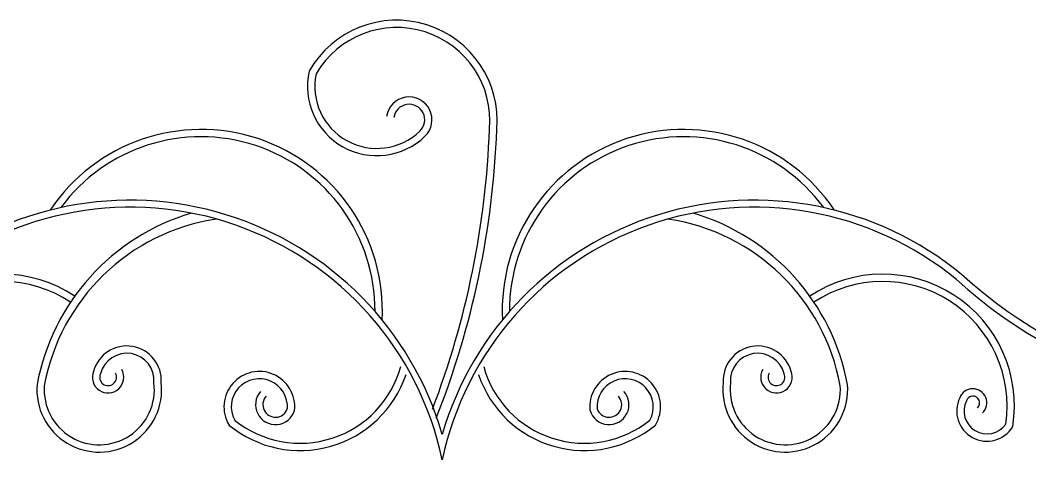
# Model space of a CAD drawing. Header units: millimetres. Extents: x 6388 to 59789, y -18725 to 8137.
# Drawn here: x 57503.7 to 57711.1, y 5449 to 5539.4 of the extents above; entities that cross this region are included whole.
import ezdxf

# ---------------------------------------------------------------- set-up
doc = ezdxf.new("R2010")
doc.units = ezdxf.units.MM

# ---------------------------------------------------------------- blocks, each defined once
blk = doc.blocks.new('A$C0AF41AB5')
for centre, radius, start, end in [((1790.64, 1176.61), 20.64, 354.8616, 150.4417), ((1790.64, 1176.61), 19.14, 354.7669, 149.7754), ((1786.56, 1183.63), 14.24, 167.1617, 313.9839), ((1786.56, 1183.63), 12.74, 168.1454, 313.9952), ((1793.2, 1176.77), 4.69, 313.8054, 171.643), ((1793.2, 1176.77), 3.19, 313.7663, 171.643), ((1750.43, 1137.52), 37.26, 357.0651, 146.2817), ((1629.68, 1181.49), 180.14, 339.1093, 357.8936), ((1631.6, 1181.45), 179.72, 338.4445, 357.8673), ((1849.57, 1137.52), 37.26, 33.7183, 182.9349), ((1750.43, 1137.52), 35.76, 359.702, 143.6448), ((1849.57, 1137.52), 35.76, 36.3552, 180.298), ((1735.82, 1093.39), 66.85, 16.2357, 129.4253), ((1864.18, 1093.39), 66.85, 50.5747, 163.7643), ((1735.92, 1093.29), 65.5, 11.9508, 129.4037), ((1761.39, 1114.07), 45.39, 106.5611, 169.506), ((1864.08, 1093.29), 65.5, 50.5963, 168.0492), ((1838.61, 1114.07), 45.39, 10.494, 73.4389), ((1759.92, 1114.47), 42.37, 98.6243, 169.6291), ((1840.08, 1114.47), 42.37, 10.3709, 81.3757), ((1709.52, 1117.96), 27.07, 56.4095, 189.0936), ((1890.48, 1117.96), 27.07, 350.9064, 123.5905), ((1974.49, 1220.03), 101.14, 227.8689, 281.6951), ((1709.52, 1117.97), 25.55, 56.4682, 188.4992), ((1890.48, 1117.97), 25.55, 351.5008, 123.5318), ((1974.48, 1220.03), 102.63, 227.8873, 281.7683), ((1735.19, 1123.17), 7.09, 356.3223, 164.7719), ((1735.19, 1123.17), 5.59, 354.9841, 165.764), ((1864.81, 1123.17), 7.09, 15.2281, 183.6777), ((1864.81, 1123.17), 5.59, 14.236, 185.0159), ((1731.34, 1123.83), 3.23, 158.0437, 29.5767), ((1731.34, 1123.83), 1.73, 155.3974, 29.5767), ((1762.42, 1117.75), 7.27, 354.1376, 210.9916), ((1770.79, 1131.73), 22.97, 230.5039, 341.3203), ((1770.79, 1131.73), 21.47, 231.2221, 344.6176), ((1829.21, 1131.73), 22.97, 198.6797, 309.4961), ((1829.21, 1131.73), 21.47, 195.3824, 308.7779), ((1837.58, 1117.75), 7.27, 329.0084, 185.8624), ((1868.66, 1123.83), 3.23, 150.4233, 21.9563), ((1868.66, 1123.83), 1.73, 150.4233, 24.6026), ((1729.53, 1121.26), 12.82, 175.183, 6.5514), ((1729.53, 1121.26), 11.32, 175.7344, 7.2506), ((1762.42, 1117.75), 5.77, 355.6364, 208.5293), ((1837.58, 1117.75), 5.77, 331.4707, 184.3636), ((1870.47, 1121.26), 12.82, 173.4486, 4.817), ((1870.47, 1121.26), 11.32, 172.7494, 4.2656), ((1765.73, 1118.19), 4.09, 138.4723, 343.275), ((1834.27, 1118.19), 4.09, 196.725, 41.5277), ((1909, 1118.58), 2.88, 313.2482, 159.425), ((1765.73, 1118.19), 2.59, 138.4723, 340.2937), ((1834.27, 1118.19), 2.59, 199.7063, 41.5277), ((1911.9, 1116.89), 6.21, 154.2269, 328.8304), ((1911.9, 1116.89), 4.71, 153.3031, 324.9506), ((1909, 1118.58), 1.38, 313.2482, 161.9278)]:
    blk.add_arc(centre, radius, start, end)

msp = doc.modelspace()

# ---------------------------------------------------------------- block references
msp.add_blockref('A$C0AF41AB5', (55790.39, 4342.18))

doc.saveas('drawing.dxf')
